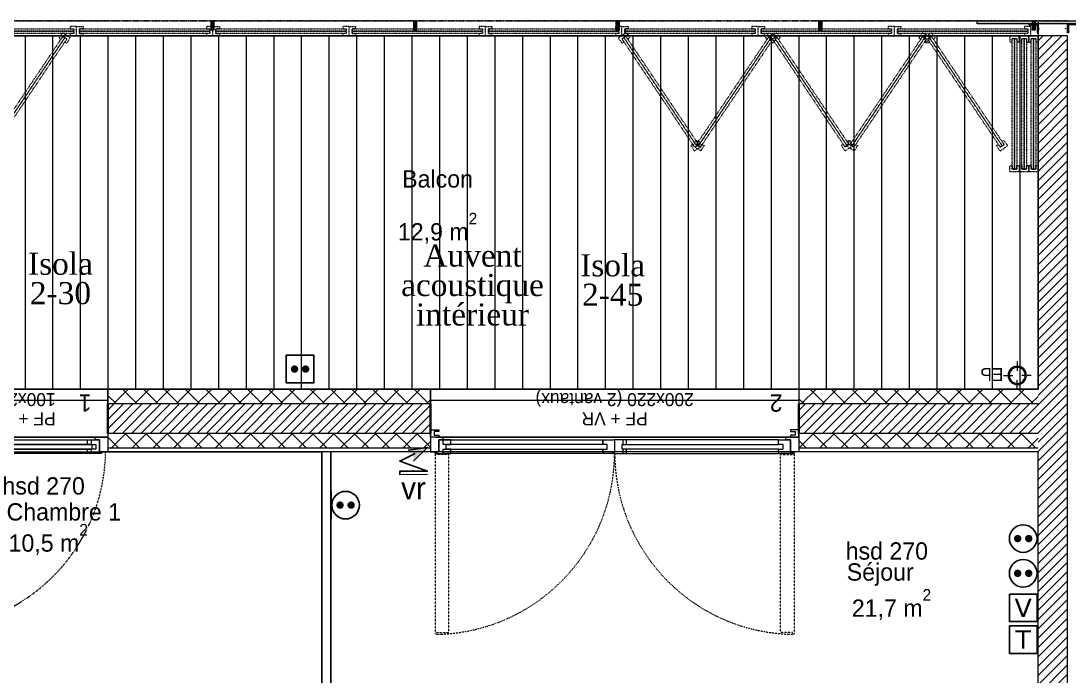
# Model space of a CAD drawing. Header units: centimetres. Extents: x 1724 to 19617, y -6503 to 8072.
# Drawn here: x 5640 to 6209, y 4759 to 5114 of the extents above; entities that cross this region are included whole.
import ezdxf

# ---------------------------------------------------------------- set-up
doc = ezdxf.new("R2010")
doc.units = ezdxf.units.CM
for name, pattern in [('ACAD_ISO03W100', [0.295276, 0.11811, -0.177165]), ('INTERROMPU2', [0.75, 0.5, -0.25]), ('Style de ligne -11', [0.347222, 0.20828, -0.138942]), ('Style de ligne -12', [0.328084, 0.109361, -0.218723]), ('Style de ligne -13', [0.147638, 0.098425, -0.049213]), ('Style de ligne -14', [0.147638, 0.098425, -0.049213]), ('Style de ligne -17', [0.347222, 0.20828, -0.138942]), ('Style de ligne -18', [0.164042, 0.054681, -0.109361]), ('Style de ligne -5', [0.20828, 0.069425, -0.138855])]:
    doc.linetypes.add(name, pattern=pattern)
doc.layers.add('B BATI-lumon', color=252, linetype='Continuous', lineweight=20)
doc.layers.add('B GÈnÈral', color=7, linetype='Continuous', lineweight=5)
for name, color, linetype in [('B Faux plafonds', 252, 'Continuous'), ('B Général', 252, 'Continuous'), ('C ANNOTATIONS-prestations', 252, 'Continuous'), ('C ANNOTATIONS-texte', 252, 'Continuous'), ('C ANNOTATIONS-texte surfaces', 252, 'Continuous'), ('D SURFACES-shab', 252, 'Continuous'), ('prlm-ELEC-CFA', 10, 'Continuous'), ('prlm-ELEC-CFO', 1, 'Continuous'), ('prlm-VMC', 93, 'Continuous')]:
    doc.layers.add(name, color=color, linetype=linetype)
doc.styles.add('Eurostile', font='Eurosti.TTF')
doc.styles.add('Eurostile (bold)', font='Eurostib.TTF')
doc.styles.add('prlm-elec-cfo', font='comic.ttf', dxfattribs={"height": 12})
doc.styles.add('prlm-vmc', font='pala.ttf', dxfattribs={"height": 14})
doc.styles.get("Standard").update_dxf_attribs({"font": 'isocp.shx', "height": 15})
pattern_1 = [(225, (0.046, -2.938), (5.656854, -5.656854), []), (315, (0.046, -2.938), (-5.656854, -5.656854), [])]
pattern_2 = [(45, (0.0456, -2.938), (2.4253472, -2.6458333), [])]
pattern_3 = [(135, (0.046, -2.938), (-5.656854, -5.656854), []), (225, (0.046, -2.938), (-5.656854, 5.656854), [])]

# ---------------------------------------------------------------- blocks, each defined once
blk = doc.blocks.new('xi.PC-EXT')
at = {"layer": 'prlm-ELEC-CFO', "color": 0, "linetype": 'ByBlock', "lineweight": -2, "flags": 128}
blk.add_lwpolyline([(-7.5, 7.5), (7.5, 7.5), (7.5, -7.5), (-7.5, -7.5)], close=True, dxfattribs=at)
at = {"layer": 'prlm-ELEC-CFO', "color": 0, "linetype": 'ByBlock', "lineweight": 5, "const_width": 2}
for points in [[(-4, 0, 1), (-2, 0, 1)], [(2, 0, 1), (4, 0, 1)]]:
    blk.add_lwpolyline(points, format="xyb", close=True, dxfattribs=at)
blk = doc.blocks.new('xi.PC')
at = {"color": 0, "lineweight": 5}
blk.add_wipeout([(-7.5, -7.5), (7.5, -7.5), (7.5, 7.5), (-7.5, 7.5)], dxfattribs=at).dxf.layer = 'prlm-ELEC-CFO'
at = {"layer": 'prlm-ELEC-CFO', "color": 0, "linetype": 'ByBlock', "lineweight": 5, "const_width": 2}
for points in [[(-4, 0, 1), (-2, 0, 1)], [(2, 0, 1), (4, 0, 1)]]:
    blk.add_lwpolyline(points, format="xyb", close=True, dxfattribs=at)
at = {"layer": 'prlm-ELEC-CFO', "color": 0, "linetype": 'ByBlock', "lineweight": -2}
blk.add_circle((0, 0), 7.5, dxfattribs=at)
blk = doc.blocks.new('xi.TV')
at = {"layer": 'prlm-ELEC-CFA', "color": 0, "linetype": 'ByBlock', "lineweight": -2, "flags": 128}
blk.add_lwpolyline([(-7.5, 7.5), (7.5, 7.5), (7.5, -7.5), (-7.5, -7.5)], close=True, dxfattribs=at)
at = {"layer": 'prlm-ELEC-CFA', "color": 0, "linetype": 'ByBlock', "insert": (0, 0), "char_height": 10, "width": 11.36, "attachment_point": 5}
blk.add_mtext('{\\fVerdana|b0|i0|c0|p34;V}', dxfattribs=at)
blk = doc.blocks.new('xi.TEL')
at = {"layer": 'prlm-ELEC-CFA', "color": 0, "linetype": 'ByBlock', "lineweight": -2, "flags": 128}
blk.add_lwpolyline([(-7.5, 7.5), (7.5, 7.5), (7.5, -7.5), (-7.5, -7.5)], close=True, dxfattribs=at)
at = {"layer": 'prlm-ELEC-CFA', "color": 0, "linetype": 'ByBlock', "insert": (0, 0), "char_height": 10, "width": 11.36, "attachment_point": 5}
blk.add_mtext('{\\fVerdana|b0|i0|c0|p34;T}', dxfattribs=at)
blk = doc.blocks.new('xi.VR')
at = {"layer": 'prlm-ELEC-CFO', "lineweight": 5}
blk.add_hatch(color=0, dxfattribs=at).paths.add_polyline_path([(-3, 6), (-0.1, 3.7), (0, 0), (7.5, 7.5)])
at = {"layer": 'prlm-ELEC-CFO', "color": 0}
for points in [[(-3, 6), (7.5, 7.5), (0, 0)], [(0.95, 4.23), (-7.5, 0), (7.5, -5.5), (-7.5, -5.5), (-7.5, -7.5), (7.5, -7.5)]]:
    blk.add_lwpolyline(points, dxfattribs=at)
blk = doc.blocks.new('Groupe-38-1')
at = {"layer": 'B Général', "color": 7, "linetype": 'Continuous', "lineweight": 5}
for p, q in [((5641.96, 5109.39), (5641.96, 4917.39)), ((5656.96, 5109.39), (5656.96, 4917.39)), ((5671.96, 5109.39), (5671.96, 4917.39)), ((5686.96, 5109.39), (5686.96, 4917.39)), ((5701.96, 5109.39), (5701.96, 4917.39)), ((5716.96, 5109.39), (5716.96, 4917.39)), ((5731.96, 5109.39), (5731.96, 4917.39)), ((5746.96, 5109.39), (5746.96, 4917.39)), ((5761.96, 5109.39), (5761.96, 4917.39)), ((5776.96, 5109.39), (5776.96, 4917.39)), ((5791.96, 5109.39), (5791.96, 4917.39)), ((5806.96, 5109.39), (5806.96, 4917.39)), ((5821.96, 5109.39), (5821.96, 4917.39)), ((5836.96, 5109.39), (5836.96, 4917.39)), ((5851.96, 5109.39), (5851.96, 4917.39)), ((5866.96, 5109.39), (5866.96, 4917.39)), ((5881.96, 5109.39), (5881.96, 4917.39)), ((5896.96, 5109.39), (5896.96, 4917.39)), ((5911.96, 5109.39), (5911.96, 4917.39)), ((5926.96, 5109.39), (5926.96, 4917.39)), ((5941.96, 5109.39), (5941.96, 4917.39)), ((5956.96, 5109.39), (5956.96, 4917.39)), ((5971.96, 5109.39), (5971.96, 4917.39)), ((5986.96, 5109.39), (5986.96, 4917.39)), ((6001.96, 5109.39), (6001.96, 4917.39)), ((6016.96, 5109.39), (6016.96, 4917.39)), ((6031.96, 5109.39), (6031.96, 4917.39)), ((6046.96, 5109.39), (6046.96, 4917.39)), ((6061.96, 5109.39), (6061.96, 4917.39)), ((6076.96, 5109.39), (6076.96, 4917.39)), ((6091.96, 5109.39), (6091.96, 4917.39)), ((6106.96, 5109.39), (6106.96, 4917.39)), ((6121.96, 5109.39), (6121.96, 4917.39)), ((6136.96, 5109.39), (6136.96, 4917.39)), ((6151.96, 5109.39), (6151.96, 4917.39)), ((6166.96, 5109.39), (6166.96, 4917.39)), ((6181.96, 5109.39), (6181.96, 4917.39))]:
    blk.add_line(p, q, dxfattribs=at)
at = {"layer": 'B Général', "color": 7, "linetype": 'Continuous', "lineweight": 5, "flags": 128}
blk.add_lwpolyline([(5521.96, 5109.39), (6191.89, 5109.39), (6191.89, 4917.39), (5521.96, 4917.39)], close=True, dxfattribs=at)
blk = doc.blocks.new('PF 200.220 + VR')
at = {"layer": 'B Général', "color": 7, "linetype": 'Continuous', "lineweight": 13}
for p, q in [((-100, 7), (-100, 17)), ((100, 7), (100, 17))]:
    blk.add_line(p, q, dxfattribs=at)
at = {"layer": 'B Général', "color": 7, "linetype": 'Continuous', "lineweight": 35}
for p, q in [((-100, 7), (-100, -9)), ((100, 7), (100, -9))]:
    blk.add_line(p, q, dxfattribs=at)
at = {"layer": 'B Général'}
blk.add_line((-93, 9), (97, 9), dxfattribs=at)
at = {"layer": 'B Général', "color": 7, "linetype": 'Style de ligne -13', "lineweight": 5, "flags": 128}
for points in [[(-97.5, 116.12), (-96.5, 116.12), (-96.5, 115.12), (-90, 115.12), (-90, 18.5), (-96.5, 18.5), (-96.5, 17.5), (-97.5, 17.5)], [(97.5, 116.12), (96.5, 116.12), (96.5, 115.12), (90, 115.12), (90, 18.5), (96.5, 18.5), (96.5, 17.5), (97.5, 17.5)]]:
    blk.add_lwpolyline(points, close=True, dxfattribs=at)
at = {"layer": 'B Général', "color": 7, "linetype": 'Continuous', "lineweight": 5, "flags": 128}
for points in [[(-89, 15.5), (-91.5, 15.5), (-91.5, 13), (-89, 13), (-89, 10.5), (-95.5, 10.5), (-95.5, 17), (-96.5, 17), (-96.5, 18), (-89, 18)], [(-6.5, 15.5), (-4, 15.5), (-4, 13), (-6.5, 13), (-6.5, 10.5), (0, 10.5), (0, 17), (1, 17), (1, 18), (-6.5, 18)], [(6.5, 15.5), (4, 15.5), (4, 13), (6.5, 13), (6.5, 10.5), (0, 10.5), (0, 17), (1, 17), (1, 18), (6.5, 18)], [(89, 15.5), (91.5, 15.5), (91.5, 13), (89, 13), (89, 10.5), (95.5, 10.5), (95.5, 17), (96.5, 17), (96.5, 18), (89, 18)]]:
    blk.add_lwpolyline(points, close=True, dxfattribs=at)
at = {"layer": 'B Général', "lineweight": 5, "flags": 128}
for points in [[(-4.5, 18), (-89, 18), (-89, 15.5), (-4.5, 15.5)], [(6.5, 18), (93, 18), (93, 15.5), (6.5, 15.5)], [(-93, 10.5), (-93, 9), (-100, 9), (-100, 17), (-95.5, 17), (-95.5, 10.5)], [(-4.5, 13), (-89, 13), (-89, 10.5), (-4.5, 10.5)], [(6.5, 13), (93, 13), (93, 10.5), (6.5, 10.5)], [(93, 10.5), (93, 9), (100, 9), (100, 17), (95.5, 17), (95.5, 10.5)], [(-100, 9), (-100, 5), (-95.5, 5), (-95.5, 6), (-98, 6), (-98, 8), (-95.5, 8), (-95.5, 9)], [(100, 9), (100, 5), (95.5, 5), (95.5, 6), (98, 6), (98, 8), (95.5, 8), (95.5, 9)]]:
    blk.add_lwpolyline(points, close=True, dxfattribs=at)
at = {"layer": 'B Général', "color": 7, "linetype": 'Style de ligne -11', "lineweight": 5, "flags": 128}
blk.add_lwpolyline([(-100, 9), (100, 9), (100, -11), (-100, -11)], close=True, dxfattribs=at)
at = {"layer": 'B Général', "lineweight": 13, "flags": 128}
blk.add_lwpolyline([(100, -9), (100, -17), (-100, -17), (-100, -9)], dxfattribs=at)
at = {"layer": 'B Général'}
for centre in [(-97, 17.5), (97, 17.5)]:
    blk.add_circle(centre, 0.5, dxfattribs=at)
at = {"layer": 'B Général', "color": 7, "linetype": 'Style de ligne -12', "lineweight": 5}
for centre, start, end in [((-98.46, 17.77), 359.5523, 89.0018), ((98.46, 17.77), 90.9982, 180.4485)]:
    blk.add_arc(centre, 98.37, start, end, dxfattribs=at)
at = {"layer": 'B Général', "insert": (0, 2.64), "char_height": 7.049, "attachment_point": 2, "rotation": 360, "line_spacing_factor": 0.895453, "style": 'Eurostile'}
blk.add_mtext('PF + VR', dxfattribs=at)
at = {"layer": 'C ANNOTATIONS-prestations', "rotation": 360, "line_spacing_factor": 0.895453}
for s, insert, char_height, attachment_point, style in [('2', (-91.15, -4.78), 9.4, 1, 'Eurostile (bold)'), ('200x220 (2 vantaux) ', (0, -7.83), 7.0487, 2, 'Eurostile')]:
    blk.add_mtext(s, dxfattribs=dict(at, insert=insert, char_height=char_height, attachment_point=attachment_point, style=style))
blk = doc.blocks.new('PF 100.220 + VR')
at = {"layer": 'B Général', "color": 7, "linetype": 'Continuous', "lineweight": 13}
for p, q in [((-50, 7), (-50, 17)), ((50, 7), (50, 17))]:
    blk.add_line(p, q, dxfattribs=at)
at = {"layer": 'B Général', "color": 7, "linetype": 'Continuous', "lineweight": 35}
for p, q in [((-50, 7), (-50, -9)), ((50, 7), (50, -9))]:
    blk.add_line(p, q, dxfattribs=at)
at = {"layer": 'B Général'}
blk.add_line((45, 9), (-45, 9), dxfattribs=at)
at = {"layer": 'B Général', "color": 7, "linetype": 'Style de ligne -14', "lineweight": 5, "flags": 128}
blk.add_lwpolyline([(47.5, 113.27), (46.5, 113.27), (46.5, 112.27), (40, 112.27), (40, 18.5), (46.5, 18.5), (46.5, 17.5), (47.5, 17.5)], close=True, dxfattribs=at)
at = {"layer": 'B Général', "color": 7, "linetype": 'Continuous', "lineweight": 5, "flags": 128}
for points in [[(-39, 15.5), (-41.5, 15.5), (-41.5, 13), (-39, 13), (-39, 10.5), (-45.5, 10.5), (-45.5, 17), (-46.5, 17), (-46.5, 18), (-39, 18)], [(39, 15.5), (41.5, 15.5), (41.5, 13), (39, 13), (39, 10.5), (45.5, 10.5), (45.5, 17), (46.5, 17), (46.5, 18), (39, 18)]]:
    blk.add_lwpolyline(points, close=True, dxfattribs=at)
at = {"layer": 'B Général', "lineweight": 5, "flags": 128}
for points in [[(-41, 18), (41, 18), (41, 15.5), (-41, 15.5)], [(-43, 10.5), (-43, 9), (-50, 9), (-50, 17), (-45.5, 17), (-45.5, 10.5)], [(-43.5, 15.5), (43.5, 15.5), (43.5, 13), (-43.5, 13)], [(-41, 13), (41, 13), (41, 10.5), (-41, 10.5)], [(43, 10.5), (43, 9), (50, 9), (50, 17), (45.5, 17), (45.5, 10.5)]]:
    blk.add_lwpolyline(points, close=True, dxfattribs=at)
at = {"layer": 'B Général', "color": 7, "linetype": 'Style de ligne -17', "lineweight": 5, "flags": 128}
blk.add_lwpolyline([(-50, 9), (50, 9), (50, -11), (-50, -11)], close=True, dxfattribs=at)
at = {"layer": 'B Général', "lineweight": 13, "flags": 128}
blk.add_lwpolyline([(-50, -9), (-50, -17), (50, -17), (50, -9)], dxfattribs=at)
at = {"layer": 'B Général'}
blk.add_circle((47, 17.5), 0.5, dxfattribs=at)
at = {"layer": 'B Général', "color": 7, "linetype": 'Style de ligne -18', "lineweight": 5}
blk.add_arc((48.78, 15.78), 97.5, 90.8973, 179.2823, dxfattribs=at)
at = {"layer": 'B Général', "insert": (-21.61, 2.64), "char_height": 7.049, "attachment_point": 1, "rotation": 360, "line_spacing_factor": 0.895453, "style": 'Eurostile'}
blk.add_mtext('PF + VR', dxfattribs=at)
at = {"layer": 'C ANNOTATIONS-prestations', "attachment_point": 1, "rotation": 360, "line_spacing_factor": 0.895453}
for s, insert, char_height, style in [('1', (-41.14, -4.78), 9.4, 'Eurostile (bold)'), ('100x220', (-21.61, -7.84), 7.049, 'Eurostile')]:
    blk.add_mtext(s, dxfattribs=dict(at, insert=insert, char_height=char_height, style=style))
blk = doc.blocks.new('EP')
at = {"layer": 'B GÈnÈral', "linetype": 'Continuous', "lineweight": 0}
h = blk.add_hatch(color=7, dxfattribs=at)
edge = h.paths.add_edge_path()
edge.add_arc((0, 0), 5, 0, 180, ccw=False)
edge.add_arc((0, 0), 5, 180, 360, ccw=False)
edge = h.paths.add_edge_path()
edge.add_arc((0, 0), 4.33, 0, 180, ccw=False)
edge.add_arc((0, 0), 4.33, 180, 360, ccw=False)
at = {"layer": 'B Général', "color": 7, "linetype": 'Continuous', "lineweight": 5}
for p, q in [((0, 7.5), (0, 2.5)), ((-7.5, 0), (-2.5, 0)), ((7.5, 0), (2.5, 0)), ((0, -7.5), (0, -2.5))]:
    blk.add_line(p, q, dxfattribs=at)
at = {"layer": 'B Général', "color": 7, "linetype": 'Continuous', "lineweight": 5, "flags": 128}
for points in [[(-5, 0, -1), (5, 0, -1)], [(-4.33, 0, -1), (4.33, 0, -1)]]:
    blk.add_lwpolyline(points, format="xyb", close=True, dxfattribs=at)
at = {"layer": 'C ANNOTATIONS-prestations', "insert": (7.5, 3.98), "char_height": 7.049, "attachment_point": 1, "line_spacing_factor": 0.895453, "style": 'Eurostile'}
blk.add_mtext('EP', dxfattribs=at)
blk = doc.blocks.new('Groupe-99-1')
at = {"layer": 'B GÈnÈral', "linetype": 'Continuous', "lineweight": 0, "true_color": 0xdddddd}
for points in [[(6158.89, 5117.39), (6258.89, 5117.39), (6258.89, 5115.89), (6158.89, 5115.89)], [(6191.89, 5112.05), (6191.89, 5115.89), (6186.89, 5115.89), (6186.89, 5115.39), (6191.39, 5115.39), (6191.39, 5110.89), (6191.89, 5110.89)], [(6207.89, 5112.05), (6207.89, 5115.89), (6212.89, 5115.89), (6212.89, 5115.39), (6208.39, 5115.39), (6208.39, 5110.89), (6207.89, 5110.89)]]:
    blk.add_hatch(color=254, dxfattribs=at).paths.add_polyline_path(points)
at = {"layer": 'B Général', "color": 7, "linetype": 'Style de ligne -5', "lineweight": 5}
for p, q in [((6191.39, 5113.14), (6193.1, 5113.14)), ((6208.39, 5113.14), (6206.68, 5113.14))]:
    blk.add_line(p, q, dxfattribs=at)
at = {"layer": 'B Général', "color": 7, "linetype": 'Continuous', "lineweight": 5, "flags": 128}
for points in [[(6158.89, 5117.39), (6258.89, 5117.39), (6258.89, 5115.89), (6158.89, 5115.89)], [(6191.89, 5112.05), (6191.89, 5115.89), (6186.89, 5115.89), (6186.89, 5115.39), (6191.39, 5115.39), (6191.39, 5110.89), (6191.89, 5110.89)], [(6207.89, 5112.05), (6207.89, 5115.89), (6212.89, 5115.89), (6212.89, 5115.39), (6208.39, 5115.39), (6208.39, 5110.89), (6207.89, 5110.89)]]:
    blk.add_lwpolyline(points, close=True, dxfattribs=at)
blk = doc.blocks.new('Groupe-106-1')
at = {"layer": 'B BATI-lumon', "linetype": 'ACAD_ISO03W100', "lineweight": 5, "flags": 128}
for points in [[(5595.96, 5114.39), (5599.46, 5114.39), (5599.46, 5113.15), (5597.54, 5113.15), (5597.54, 5110.65), (5599.46, 5110.65), (5599.46, 5109.39), (5595.96, 5109.39), (5595.96, 5113.39), (5595.96, 5113.39)], [(5597.54, 5113.15), (5668.38, 5113.15), (5668.38, 5111.9), (5597.54, 5111.9)], [(5597.54, 5111.9), (5668.38, 5111.9), (5668.38, 5110.65), (5597.54, 5110.65)], [(5669.96, 5114.39), (5666.46, 5114.39), (5666.46, 5113.15), (5668.38, 5113.15), (5668.38, 5110.65), (5666.46, 5110.65), (5666.46, 5109.39), (5669.96, 5109.39), (5669.96, 5113.39), (5669.96, 5113.39)]]:
    blk.add_lwpolyline(points, close=True, dxfattribs=at)
blk = doc.blocks.new('Groupe-107-1')
at = {"layer": 'B BATI-lumon', "linetype": 'ACAD_ISO03W100', "lineweight": 5, "flags": 128}
for points in [[(5669.96, 5114.39), (5673.46, 5114.39), (5673.46, 5113.15), (5671.54, 5113.15), (5671.54, 5110.65), (5673.46, 5110.65), (5673.46, 5109.39), (5669.96, 5109.39), (5669.96, 5113.39), (5669.96, 5113.39)], [(5671.54, 5113.15), (5742.38, 5113.15), (5742.38, 5111.9), (5671.54, 5111.9)], [(5671.54, 5111.9), (5742.38, 5111.9), (5742.38, 5110.65), (5671.54, 5110.65)], [(5743.96, 5114.39), (5740.46, 5114.39), (5740.46, 5113.15), (5742.38, 5113.15), (5742.38, 5110.65), (5740.46, 5110.65), (5740.46, 5109.39), (5743.96, 5109.39), (5743.96, 5113.39), (5743.96, 5113.39)]]:
    blk.add_lwpolyline(points, close=True, dxfattribs=at)
blk = doc.blocks.new('Groupe-108-1')
at = {"layer": 'B BATI-lumon', "linetype": 'ACAD_ISO03W100', "lineweight": 5, "flags": 128}
for points in [[(5743.96, 5114.39), (5747.46, 5114.39), (5747.46, 5113.15), (5745.54, 5113.15), (5745.54, 5110.65), (5747.46, 5110.65), (5747.46, 5109.39), (5743.96, 5109.39), (5743.96, 5113.39), (5743.96, 5113.39)], [(5745.54, 5113.15), (5816.38, 5113.15), (5816.38, 5111.9), (5745.54, 5111.9)], [(5745.54, 5111.9), (5816.38, 5111.9), (5816.38, 5110.65), (5745.54, 5110.65)], [(5817.96, 5114.39), (5814.46, 5114.39), (5814.46, 5113.15), (5816.38, 5113.15), (5816.38, 5110.65), (5814.46, 5110.65), (5814.46, 5109.39), (5817.96, 5109.39), (5817.96, 5113.39), (5817.96, 5113.39)]]:
    blk.add_lwpolyline(points, close=True, dxfattribs=at)
blk = doc.blocks.new('Groupe-109-1')
at = {"layer": 'B BATI-lumon', "linetype": 'ACAD_ISO03W100', "lineweight": 5, "flags": 128}
for points in [[(5817.96, 5114.39), (5821.46, 5114.39), (5821.46, 5113.15), (5819.54, 5113.15), (5819.54, 5110.65), (5821.46, 5110.65), (5821.46, 5109.39), (5817.96, 5109.39), (5817.96, 5113.39), (5817.96, 5113.39)], [(5819.54, 5113.15), (5890.38, 5113.15), (5890.38, 5111.9), (5819.54, 5111.9)], [(5819.54, 5111.9), (5890.38, 5111.9), (5890.38, 5110.65), (5819.54, 5110.65)], [(5891.96, 5114.39), (5888.46, 5114.39), (5888.46, 5113.15), (5890.38, 5113.15), (5890.38, 5110.65), (5888.46, 5110.65), (5888.46, 5109.39), (5891.96, 5109.39), (5891.96, 5113.39), (5891.96, 5113.39)]]:
    blk.add_lwpolyline(points, close=True, dxfattribs=at)
blk = doc.blocks.new('Groupe-110-1')
at = {"layer": 'B BATI-lumon', "linetype": 'ACAD_ISO03W100', "lineweight": 5, "flags": 128}
for points in [[(5891.96, 5114.39), (5895.46, 5114.39), (5895.46, 5113.15), (5893.54, 5113.15), (5893.54, 5110.65), (5895.46, 5110.65), (5895.46, 5109.39), (5891.96, 5109.39), (5891.96, 5113.39), (5891.96, 5113.39)], [(5893.54, 5113.15), (5964.38, 5113.15), (5964.38, 5111.9), (5893.54, 5111.9)], [(5893.54, 5111.9), (5964.38, 5111.9), (5964.38, 5110.65), (5893.54, 5110.65)], [(5965.96, 5114.39), (5962.46, 5114.39), (5962.46, 5113.15), (5964.38, 5113.15), (5964.38, 5110.65), (5962.46, 5110.65), (5962.46, 5109.39), (5965.96, 5109.39), (5965.96, 5113.39), (5965.96, 5113.39)]]:
    blk.add_lwpolyline(points, close=True, dxfattribs=at)
blk = doc.blocks.new('Groupe-111-1')
at = {"layer": 'B BATI-lumon', "linetype": 'ACAD_ISO03W100', "lineweight": 5, "flags": 128}
for points in [[(5965.96, 5114.39), (5969.46, 5114.39), (5969.46, 5113.15), (5967.54, 5113.15), (5967.54, 5110.65), (5969.46, 5110.65), (5969.46, 5109.39), (5965.96, 5109.39), (5965.96, 5113.39), (5965.96, 5113.39)], [(5967.54, 5113.15), (6038.38, 5113.15), (6038.38, 5111.9), (5967.54, 5111.9)], [(5967.54, 5111.9), (6038.38, 5111.9), (6038.38, 5110.65), (5967.54, 5110.65)], [(6039.96, 5114.39), (6036.46, 5114.39), (6036.46, 5113.15), (6038.38, 5113.15), (6038.38, 5110.65), (6036.46, 5110.65), (6036.46, 5109.39), (6039.96, 5109.39), (6039.96, 5113.39), (6039.96, 5113.39)]]:
    blk.add_lwpolyline(points, close=True, dxfattribs=at)
blk = doc.blocks.new('Groupe-112-1')
at = {"layer": 'B BATI-lumon', "linetype": 'ACAD_ISO03W100', "lineweight": 5, "flags": 128}
for points in [[(6039.96, 5114.39), (6043.46, 5114.39), (6043.46, 5113.15), (6041.54, 5113.15), (6041.54, 5110.65), (6043.46, 5110.65), (6043.46, 5109.39), (6039.96, 5109.39), (6039.96, 5113.39), (6039.96, 5113.39)], [(6041.54, 5113.15), (6112.38, 5113.15), (6112.38, 5111.9), (6041.54, 5111.9)], [(6041.54, 5111.9), (6112.38, 5111.9), (6112.38, 5110.65), (6041.54, 5110.65)], [(6113.96, 5114.39), (6110.46, 5114.39), (6110.46, 5113.15), (6112.38, 5113.15), (6112.38, 5110.65), (6110.46, 5110.65), (6110.46, 5109.39), (6113.96, 5109.39), (6113.96, 5113.39), (6113.96, 5113.39)]]:
    blk.add_lwpolyline(points, close=True, dxfattribs=at)
blk = doc.blocks.new('Groupe-113-1')
at = {"layer": 'B BATI-lumon', "linetype": 'ACAD_ISO03W100', "lineweight": 5, "flags": 128}
for points in [[(6113.96, 5114.39), (6117.46, 5114.39), (6117.46, 5113.15), (6115.54, 5113.15), (6115.54, 5110.65), (6117.46, 5110.65), (6117.46, 5109.39), (6113.96, 5109.39), (6113.96, 5113.39), (6113.96, 5113.39)], [(6115.54, 5113.15), (6186.38, 5113.15), (6186.38, 5111.9), (6115.54, 5111.9)], [(6115.54, 5111.9), (6186.38, 5111.9), (6186.38, 5110.65), (6115.54, 5110.65)], [(6187.96, 5114.39), (6184.46, 5114.39), (6184.46, 5113.15), (6186.38, 5113.15), (6186.38, 5110.65), (6184.46, 5110.65), (6184.46, 5109.39), (6187.96, 5109.39), (6187.96, 5113.39), (6187.96, 5113.39)]]:
    blk.add_lwpolyline(points, close=True, dxfattribs=at)
blk = doc.blocks.new('Groupe-114-1')
at = {"layer": 'B BATI-lumon', "linetype": 'ACAD_ISO03W100', "lineweight": 5, "flags": 128}
for points in [[(6186.89, 5109.39), (6186.89, 5105.89), (6188.13, 5105.89), (6188.13, 5107.81), (6190.63, 5107.81), (6190.63, 5105.89), (6191.89, 5105.89), (6191.89, 5109.39), (6187.89, 5109.39), (6187.89, 5109.39)], [(6188.13, 5036.97), (6188.13, 5107.81), (6189.38, 5107.81), (6189.38, 5036.97)], [(6189.38, 5036.97), (6189.38, 5107.81), (6190.63, 5107.81), (6190.63, 5036.97)], [(6186.89, 5035.39), (6186.89, 5038.89), (6188.13, 5038.89), (6188.13, 5036.97), (6190.63, 5036.97), (6190.63, 5038.89), (6191.89, 5038.89), (6191.89, 5035.39), (6187.89, 5035.39), (6187.89, 5035.39)]]:
    blk.add_lwpolyline(points, close=True, dxfattribs=at)
blk = doc.blocks.new('Groupe-118-1')
at = {"layer": 'B BATI-lumon', "linetype": 'ACAD_ISO03W100', "lineweight": 5, "flags": 128}
for points in [[(6181.89, 5109.39), (6181.89, 5105.89), (6183.13, 5105.89), (6183.13, 5107.81), (6185.63, 5107.81), (6185.63, 5105.89), (6186.89, 5105.89), (6186.89, 5109.39), (6182.89, 5109.39), (6182.89, 5109.39)], [(6183.13, 5036.97), (6183.13, 5107.81), (6184.38, 5107.81), (6184.38, 5036.97)], [(6184.38, 5036.97), (6184.38, 5107.81), (6185.63, 5107.81), (6185.63, 5036.97)], [(6181.89, 5035.39), (6181.89, 5038.89), (6183.13, 5038.89), (6183.13, 5036.97), (6185.63, 5036.97), (6185.63, 5038.89), (6186.89, 5038.89), (6186.89, 5035.39), (6182.89, 5035.39), (6182.89, 5035.39)]]:
    blk.add_lwpolyline(points, close=True, dxfattribs=at)
blk = doc.blocks.new('Groupe-119-1')
at = {"layer": 'B BATI-lumon', "linetype": 'ACAD_ISO03W100', "lineweight": 5, "flags": 128}
for points in [[(6176.64, 5109.39), (6176.64, 5105.89), (6177.88, 5105.89), (6177.88, 5107.81), (6180.38, 5107.81), (6180.38, 5105.89), (6181.64, 5105.89), (6181.64, 5109.39), (6177.64, 5109.39), (6177.64, 5109.39)], [(6177.88, 5036.97), (6177.88, 5107.81), (6179.13, 5107.81), (6179.13, 5036.97)], [(6179.13, 5036.97), (6179.13, 5107.81), (6180.38, 5107.81), (6180.38, 5036.97)], [(6176.64, 5035.39), (6176.64, 5038.89), (6177.88, 5038.89), (6177.88, 5036.97), (6180.38, 5036.97), (6180.38, 5038.89), (6181.64, 5038.89), (6181.64, 5035.39), (6177.64, 5035.39), (6177.64, 5035.39)]]:
    blk.add_lwpolyline(points, close=True, dxfattribs=at)
blk = doc.blocks.new('Groupe-120-1')
at = {"layer": 'B BATI-lumon', "linetype": 'ACAD_ISO03W100', "lineweight": 5, "flags": 128}
for points in [[(6134.14, 5111.04), (6136.09, 5108.13), (6135.06, 5107.44), (6133.99, 5109.04), (6131.91, 5107.64), (6132.98, 5106.05), (6131.94, 5105.34), (6129.99, 5108.25), (6133.31, 5110.48), (6133.31, 5110.48)], [(6132.95, 5108.34), (6172.45, 5049.53), (6171.42, 5048.83), (6131.91, 5107.64)], [(6133.99, 5109.04), (6173.49, 5050.22), (6172.45, 5049.53), (6132.95, 5108.34)], [(6175.4, 5049.61), (6173.45, 5052.51), (6172.42, 5051.82), (6173.49, 5050.22), (6171.41, 5048.83), (6170.34, 5050.43), (6169.3, 5049.73), (6171.25, 5046.82), (6174.57, 5049.05), (6174.57, 5049.05)]]:
    blk.add_lwpolyline(points, close=True, dxfattribs=at)
blk = doc.blocks.new('Groupe-121-1')
at = {"layer": 'B BATI-lumon', "linetype": 'ACAD_ISO03W100', "lineweight": 5, "flags": 128}
for points in [[(6129.16, 5111.04), (6127.21, 5108.13), (6128.24, 5107.44), (6129.31, 5109.04), (6131.39, 5107.64), (6130.32, 5106.05), (6131.36, 5105.34), (6133.31, 5108.25), (6129.99, 5110.48), (6129.99, 5110.48)], [(6130.35, 5108.34), (6090.85, 5049.53), (6089.81, 5050.22), (6129.31, 5109.04)], [(6131.39, 5107.64), (6091.89, 5048.83), (6090.85, 5049.53), (6130.35, 5108.34)], [(6087.9, 5049.61), (6089.85, 5052.51), (6090.88, 5051.82), (6089.81, 5050.22), (6091.89, 5048.83), (6092.96, 5050.43), (6094, 5049.73), (6092.05, 5046.82), (6088.73, 5049.05), (6088.73, 5049.05)]]:
    blk.add_lwpolyline(points, close=True, dxfattribs=at)
blk = doc.blocks.new('Groupe-122-1')
at = {"layer": 'B BATI-lumon', "linetype": 'ACAD_ISO03W100', "lineweight": 5, "flags": 128}
for points in [[(6049.96, 5111.04), (6051.92, 5108.13), (6050.89, 5107.44), (6049.81, 5109.04), (6047.74, 5107.64), (6048.81, 5106.05), (6047.77, 5105.34), (6045.81, 5108.25), (6049.13, 5110.48), (6049.13, 5110.48)], [(6048.78, 5108.34), (6088.28, 5049.53), (6087.24, 5048.83), (6047.74, 5107.64)], [(6049.81, 5109.04), (6089.31, 5050.22), (6088.28, 5049.53), (6048.78, 5108.34)], [(6091.22, 5049.61), (6089.27, 5052.51), (6088.24, 5051.82), (6089.31, 5050.22), (6087.24, 5048.83), (6086.16, 5050.43), (6085.12, 5049.73), (6087.07, 5046.82), (6090.39, 5049.05), (6090.39, 5049.05)]]:
    blk.add_lwpolyline(points, close=True, dxfattribs=at)
blk = doc.blocks.new('Groupe-125-1')
at = {"layer": 'B BATI-lumon', "linetype": 'ACAD_ISO03W100', "lineweight": 5, "flags": 128}
for points in [[(5662.4, 5111.04), (5660.44, 5108.13), (5661.48, 5107.44), (5662.55, 5109.04), (5664.63, 5107.64), (5663.55, 5106.05), (5664.6, 5105.34), (5666.55, 5108.25), (5663.23, 5110.48), (5663.23, 5110.48)], [(5663.58, 5108.34), (5624.08, 5049.53), (5623.05, 5050.22), (5662.55, 5109.04)], [(5664.62, 5107.64), (5625.12, 5048.83), (5624.08, 5049.53), (5663.58, 5108.34)], [(5621.14, 5049.61), (5623.09, 5052.51), (5624.12, 5051.82), (5623.05, 5050.22), (5625.12, 5048.83), (5626.2, 5050.43), (5627.24, 5049.73), (5625.29, 5046.82), (5621.97, 5049.05), (5621.97, 5049.05)]]:
    blk.add_lwpolyline(points, close=True, dxfattribs=at)
blk = doc.blocks.new('Groupe-126-1')
at = {"layer": 'B BATI-lumon', "linetype": 'ACAD_ISO03W100', "lineweight": 5, "flags": 128}
for points in [[(6045.81, 5111.04), (6043.86, 5108.13), (6044.89, 5107.44), (6045.96, 5109.04), (6048.04, 5107.64), (6046.97, 5106.05), (6048.01, 5105.34), (6049.96, 5108.25), (6046.64, 5110.48), (6046.64, 5110.48)], [(6047, 5108.34), (6007.5, 5049.53), (6006.46, 5050.22), (6045.96, 5109.04)], [(6048.04, 5107.64), (6008.54, 5048.83), (6007.5, 5049.53), (6047, 5108.34)], [(6004.55, 5049.61), (6006.51, 5052.51), (6007.54, 5051.82), (6006.46, 5050.22), (6008.54, 5048.83), (6009.61, 5050.43), (6010.66, 5049.73), (6008.7, 5046.82), (6005.38, 5049.05), (6005.38, 5049.05)]]:
    blk.add_lwpolyline(points, close=True, dxfattribs=at)
blk = doc.blocks.new('Groupe-127-1')
at = {"layer": 'B BATI-lumon', "linetype": 'ACAD_ISO03W100', "lineweight": 5, "flags": 128}
for points in [[(5968.28, 5111.04), (5970.23, 5108.13), (5969.2, 5107.44), (5968.13, 5109.04), (5966.05, 5107.64), (5967.12, 5106.05), (5966.08, 5105.34), (5964.13, 5108.25), (5967.45, 5110.48), (5967.45, 5110.48)], [(5967.09, 5108.34), (6006.59, 5049.53), (6005.55, 5048.83), (5966.05, 5107.64)], [(5968.13, 5109.04), (6007.63, 5050.22), (6006.59, 5049.53), (5967.09, 5108.34)], [(6009.54, 5049.61), (6007.58, 5052.51), (6006.55, 5051.82), (6007.63, 5050.22), (6005.55, 5048.83), (6004.48, 5050.43), (6003.43, 5049.73), (6005.38, 5046.82), (6008.7, 5049.05), (6008.7, 5049.05)]]:
    blk.add_lwpolyline(points, close=True, dxfattribs=at)
blk = doc.blocks.new('Groupe-128-1')
at = {"layer": 'B GÈnÈral', "linetype": 'Continuous', "lineweight": 0, "true_color": 0xdddddd}
for points in [[(5742.96, 5117.41), (5744.46, 5117.41), (5744.46, 5112.41), (5742.96, 5112.41)], [(5852.96, 5117.41), (5854.46, 5117.41), (5854.46, 5112.41), (5852.96, 5112.41)], [(5962.96, 5117.41), (5964.46, 5117.41), (5964.46, 5112.41), (5962.96, 5112.41)], [(6072.96, 5117.41), (6074.46, 5117.41), (6074.46, 5112.41), (6072.96, 5112.41)], [(6188.89, 5117.41), (6190.39, 5117.41), (6190.39, 5112.41), (6188.89, 5112.41)]]:
    blk.add_hatch(color=254, dxfattribs=at).paths.add_polyline_path(points)
at = {"layer": 'B Général', "color": 7, "linetype": 'INTERROMPU2', "lineweight": 13, "flags": 128}
blk.add_lwpolyline([(5521.96, 5117.39), (6191.89, 5117.39), (6191.89, 5109.39), (5521.96, 5109.39)], close=True, dxfattribs=at)
at = {"layer": 'B Général', "color": 7, "linetype": 'Continuous', "lineweight": 5, "flags": 128}
for points in [[(5742.96, 5117.41), (5744.46, 5117.41), (5744.46, 5112.41), (5742.96, 5112.41)], [(5852.96, 5117.41), (5854.46, 5117.41), (5854.46, 5112.41), (5852.96, 5112.41)], [(5962.96, 5117.41), (5964.46, 5117.41), (5964.46, 5112.41), (5962.96, 5112.41)], [(6072.96, 5117.41), (6074.46, 5117.41), (6074.46, 5112.41), (6072.96, 5112.41)], [(6188.89, 5117.41), (6190.39, 5117.41), (6190.39, 5112.41), (6188.89, 5112.41)]]:
    blk.add_lwpolyline(points, close=True, dxfattribs=at)
at = {"layer": 'B BATI-lumon'}
for name in ['Groupe-106-1', 'Groupe-125-1', 'Groupe-107-1', 'Groupe-108-1', 'Groupe-109-1', 'Groupe-110-1', 'Groupe-127-1', 'Groupe-111-1', 'Groupe-126-1', 'Groupe-112-1', 'Groupe-122-1', 'Groupe-121-1', 'Groupe-113-1', 'Groupe-120-1', 'Groupe-119-1', 'Groupe-118-1', 'Groupe-114-1']:
    blk.add_blockref(name, (0, 0), dxfattribs=at)

msp = doc.modelspace()

# ---------------------------------------------------------------- hatches: boundary and pattern name
at = {"layer": 'B GÈnÈral', "linetype": 'Continuous', "lineweight": 5, "true_color": 0x808080}
h = msp.add_hatch(dxfattribs=at)
h.set_pattern_fill('02_ISOLANT', color=8, angle=180, style=0, pattern_type=2)
h.set_pattern_definition(pattern_1)
h.paths.add_polyline_path([(5862.098, 4906.451), (5862.098, 4914.451), (5687.006, 4914.451), (5687.006, 4906.451)])
h = msp.add_hatch(dxfattribs=at)
h.set_pattern_fill('02_ISOLANT', color=8, angle=90, style=0, pattern_type=2)
h.set_pattern_definition(pattern_3)
h.paths.add_polyline_path([(6062.098, 4906.451), (6191.934, 4906.451), (6191.934, 4914.451), (6062.098, 4914.451)])
at = {"layer": 'B GÈnÈral', "linetype": 'Continuous', "lineweight": 5}
h = msp.add_hatch(dxfattribs=at)
h.set_pattern_fill('50_BETON', style=0, pattern_type=2)
h.set_pattern_definition(pattern_2)
h.paths.add_polyline_path([(5862.098, 4890.451), (5862.098, 4906.451), (5687.006, 4906.451), (5687.006, 4890.451)])
h = msp.add_hatch(dxfattribs=at)
h.set_pattern_fill('50_BETON', style=0, pattern_type=2)
h.set_pattern_definition(pattern_2)
h.paths.add_polyline_path([(6062.098, 4890.451), (6191.934, 4890.451), (6191.934, 4906.451), (6062.098, 4906.451)])
at = {"layer": 'B GÈnÈral', "linetype": 'Continuous', "lineweight": 5, "true_color": 0x808080}
h = msp.add_hatch(dxfattribs=at)
h.set_pattern_fill('02_ISOLANT', color=8, angle=180, style=0, pattern_type=2)
h.set_pattern_definition(pattern_1)
h.paths.add_polyline_path([(5862.098, 4882.451), (5862.098, 4890.451), (5687.006, 4890.451), (5687.006, 4882.451)])
h = msp.add_hatch(dxfattribs=at)
h.set_pattern_fill('02_ISOLANT', color=8, angle=90, style=0, pattern_type=2)
h.set_pattern_definition(pattern_3)
h.paths.add_polyline_path([(6062.098, 4882.451), (6191.934, 4882.451), (6191.934, 4890.451), (6062.098, 4890.451)])

# ---------------------------------------------------------------- linework, layer by layer
at = {"layer": 'B Faux plafonds', "color": 7, "linetype": 'Style de ligne -5', "lineweight": 5}
msp.add_line((6191.934, 5114.467), (5522.006, 5114.467), dxfattribs=at)
at = {"layer": 'B Général', "color": 7, "linetype": 'Style de ligne -5', "lineweight": 5}
msp.add_line((6207.934, 5114.467), (6191.934, 5114.467), dxfattribs=at)
at = {"layer": 'B Général', "color": 7, "linetype": 'Continuous', "lineweight": 18}
for p, q in [((6191.934, 4914.451), (6191.934, 5106.451)), ((6207.934, 4288.451), (6207.934, 5106.451)), ((5862.098, 4906.451), (5687.006, 4906.451)), ((6191.934, 4906.451), (6062.098, 4906.451)), ((5862.098, 4890.451), (5687.006, 4890.451)), ((6191.934, 4890.451), (6062.098, 4890.451))]:
    msp.add_line(p, q, dxfattribs=at)
at = {"layer": 'B Général', "color": 7, "linetype": 'Continuous', "lineweight": 5}
for p, q in [((6207.934, 5106.451), (6191.934, 5106.451)), ((6191.934, 4914.451), (6191.934, 5106.451)), ((6207.934, 4288.451), (6207.934, 5106.451)), ((5862.098, 4914.451), (5687.006, 4914.451)), ((6191.934, 4914.451), (6062.098, 4914.451)), ((5862.098, 4906.451), (5687.006, 4906.451)), ((6191.934, 4906.451), (6062.098, 4906.451)), ((5862.098, 4890.451), (5687.006, 4890.451)), ((6191.934, 4890.451), (6062.098, 4890.451)), ((5862.098, 4882.451), (5687.006, 4882.451)), ((5862.098, 4882.451), (5687.006, 4882.451)), ((6191.934, 4882.451), (6062.098, 4882.451)), ((6191.934, 4882.451), (6062.098, 4882.451)), ((5862.098, 4880.451), (5687.006, 4880.451)), ((5803.084, 4503.451), (5803.084, 4880.451)), ((6191.934, 4880.451), (6062.098, 4880.451))]:
    msp.add_line(p, q, dxfattribs=at)
at = {"layer": 'B Général', "color": 7, "linetype": 'Continuous', "lineweight": 13}
for p, q in [((5687.006, 4914.451), (5687.006, 4880.451)), ((5862.098, 4914.451), (5687.006, 4914.451)), ((5862.098, 4914.451), (5862.098, 4880.451)), ((6062.098, 4914.451), (6062.098, 4880.451)), ((6191.934, 4914.451), (6062.098, 4914.451)), ((5862.098, 4880.451), (5687.006, 4880.451)), ((5803.084, 4503.451), (5803.084, 4880.451)), ((6191.934, 4880.451), (6062.098, 4880.451))]:
    msp.add_line(p, q, dxfattribs=at)
at = {"layer": 'D SURFACES-shab', "lineweight": 18, "flags": 128}
msp.add_lwpolyline([(5493.006, 4880.451), (5803.084, 4880.451), (5803.084, 4503.451), (5543.084, 4503.451), (5543.084, 4735.451), (5558.006, 4735.451), (5558.006, 4740.451), (5493.006, 4740.451)], close=True, dxfattribs=at)

# ---------------------------------------------------------------- block references
at = {"layer": 'B BATI-lumon', "color": 7}
msp.add_blockref('Groupe-128-1', (0.046, -2.938), dxfattribs=at)
at = {"layer": 'B Général', "color": 7}
msp.add_blockref('Groupe-99-1', (0.046, -2.938), dxfattribs=at)
at = {"layer": 'B Général', "color": 7, "xscale": -1}
msp.add_blockref('EP', (6180.684, 4921.951), dxfattribs=at)
at = {"layer": 'B Général', "color": 7, "rotation": 180}
msp.add_blockref('PF 100.220 + VR', (5637.006, 4897.451), dxfattribs=at)
at = {"layer": 'prlm-ELEC-CFA'}
for name, p in [('xi.TV', (6183.888, 4795.719)), ('xi.TEL', (6183.888, 4778.479))]:
    msp.add_blockref(name, p, dxfattribs=at)
at = {"layer": 'prlm-ELEC-CFO'}
for name, p in [('xi.PC-EXT', (5791.332, 4925.389)), ('xi.VR', (5852.919, 4875.389)), ('xi.PC', (5816.038, 4851.488)), ('xi.PC', (6183.888, 4833.35)), ('xi.PC', (6183.888, 4814.456))]:
    msp.add_blockref(name, p, dxfattribs=at)

# ---------------------------------------------------------------- texts
at = {"layer": 'C ANNOTATIONS-prestations', "char_height": 9.3982, "width": 66.53222, "attachment_point": 7, "line_spacing_factor": 0.895453, "style": 'Eurostile'}
for insert in [(5629.755, 4857.116), (6087.51, 4821.763)]:
    msp.add_mtext('hsd 270', dxfattribs=dict(at, insert=insert))
at = {"layer": 'C ANNOTATIONS-texte', "color": 7, "insert": (5865.97, 5023.849), "char_height": 9.3982, "attachment_point": 8, "line_spacing_factor": 0.895453, "style": 'Eurostile'}
msp.add_mtext('Balcon', dxfattribs=at)
at = {"layer": 'C ANNOTATIONS-texte', "char_height": 9.3982, "attachment_point": 8, "line_spacing_factor": 0.895453, "style": 'Eurostile'}
for s, insert in [('Chambre 1', (5663.073, 4843.005)), ('Séjour', (6106.275, 4807.652))]:
    msp.add_mtext(s, dxfattribs=dict(at, insert=insert))
at = {"layer": 'C ANNOTATIONS-texte surfaces', "char_height": 9.39822, "attachment_point": 2, "line_spacing_factor": 0.895453, "style": 'Eurostile'}
for s, insert in [('10,5 m{\\H0.6667x;\\S2^ ;}', (5654.627, 4841.256)), ('21,7 m{\\H0.6667x;\\S2^ ;}', (6112.382, 4805.903))]:
    msp.add_mtext(s, dxfattribs=dict(at, insert=insert))
at = {"layer": 'prlm-VMC', "insert": (5884.935, 4970.958), "char_height": 12, "width": 20.51, "attachment_point": 5, "line_spacing_factor": 0.8, "style": 'prlm-vmc', "bg_fill": 2}
msp.add_mtext('Auvent acoustique intérieur', dxfattribs=at)
at = {"layer": 'prlm-VMC', "char_height": 12, "width": 20.51, "attachment_point": 5, "line_spacing_factor": 0.8, "style": 'prlm-vmc', "bg_fill": 3, "box_fill_scale": 1.1, "bg_fill_color": 256, "bg_fill_transparency": 0}
for s, insert in [('Isola\\P2-30', (5661.252, 4974.549)), ('Isola\\P2-45', (5961.019, 4973.702))]:
    msp.add_mtext(s, dxfattribs=dict(at, insert=insert))

# ---------------------------------------------------------------- next in the draw order: hatches: boundary and pattern name
at = {"layer": 'B GÈnÈral', "linetype": 'Continuous', "lineweight": 5}
h = msp.add_hatch(dxfattribs=at)
h.set_pattern_fill('50_BETON', style=0, pattern_type=2)
h.set_pattern_definition(pattern_2)
h.paths.add_polyline_path([(6191.934, 4288.451), (6207.934, 4288.451), (6207.934, 5106.451), (6191.934, 5106.451)])

# ---------------------------------------------------------------- next in the draw order: linework, layer by layer
at = {"layer": 'B Général', "color": 7, "linetype": 'Continuous', "lineweight": 13}
msp.add_line((5808.084, 4503.451), (5808.084, 4880.451), dxfattribs=at)
at = {"layer": 'B Général', "color": 7, "linetype": 'Continuous', "lineweight": 5}
for p, q in [((5808.084, 4503.451), (5808.084, 4880.451)), ((6191.934, 4288.451), (6191.934, 4880.451))]:
    msp.add_line(p, q, dxfattribs=at)
at = {"layer": 'B Général', "color": 7, "linetype": 'Continuous', "lineweight": 18}
msp.add_line((6191.934, 4288.451), (6191.934, 4880.451), dxfattribs=at)
at = {"layer": 'D SURFACES-shab', "color": 1, "linetype": 'Continuous', "lineweight": 5, "true_color": 0xff0000, "flags": 128}
msp.add_lwpolyline([(5522.006, 5106.451), (5522.006, 4914.451), (6191.934, 4914.451), (6191.934, 5106.451)], close=True, dxfattribs=at)

# ---------------------------------------------------------------- next in the draw order: block references
at = {"layer": 'B Général', "color": 7}
msp.add_blockref('Groupe-38-1', (0.046, -2.938), dxfattribs=at)

# ---------------------------------------------------------------- next in the draw order: texts
at = {"layer": 'C ANNOTATIONS-texte surfaces', "color": 7, "insert": (5865.97, 5010.286), "char_height": 9.39822, "attachment_point": 2, "line_spacing_factor": 0.895453, "style": 'Eurostile'}
msp.add_mtext('12,9 m{\\H0.6667x;\\S2^ ;}', dxfattribs=at)
at = {"layer": 'prlm-ELEC-CFO', "lineweight": 20, "insert": (5852.919, 4860.671), "char_height": 12, "attachment_point": 5, "line_spacing_factor": 0.8, "style": 'prlm-elec-cfo', "bg_fill": 3, "box_fill_scale": 1.1, "bg_fill_color": 256, "bg_fill_transparency": 0}
msp.add_mtext('vr', dxfattribs=at)

# ---------------------------------------------------------------- next in the draw order: linework, layer by layer
at = {"layer": 'D SURFACES-shab', "lineweight": 18, "flags": 128}
msp.add_lwpolyline([(5808.084, 4303.451), (6115.934, 4303.451), (6115.934, 4363.451), (6191.934, 4363.451), (6191.934, 4880.451), (5808.084, 4880.451)], close=True, dxfattribs=at)

# ---------------------------------------------------------------- next in the draw order: block references
at = {"layer": 'B Général', "color": 7, "rotation": 180}
msp.add_blockref('PF 200.220 + VR', (5962.098, 4897.451), dxfattribs=at)

doc.saveas('drawing.dxf')
